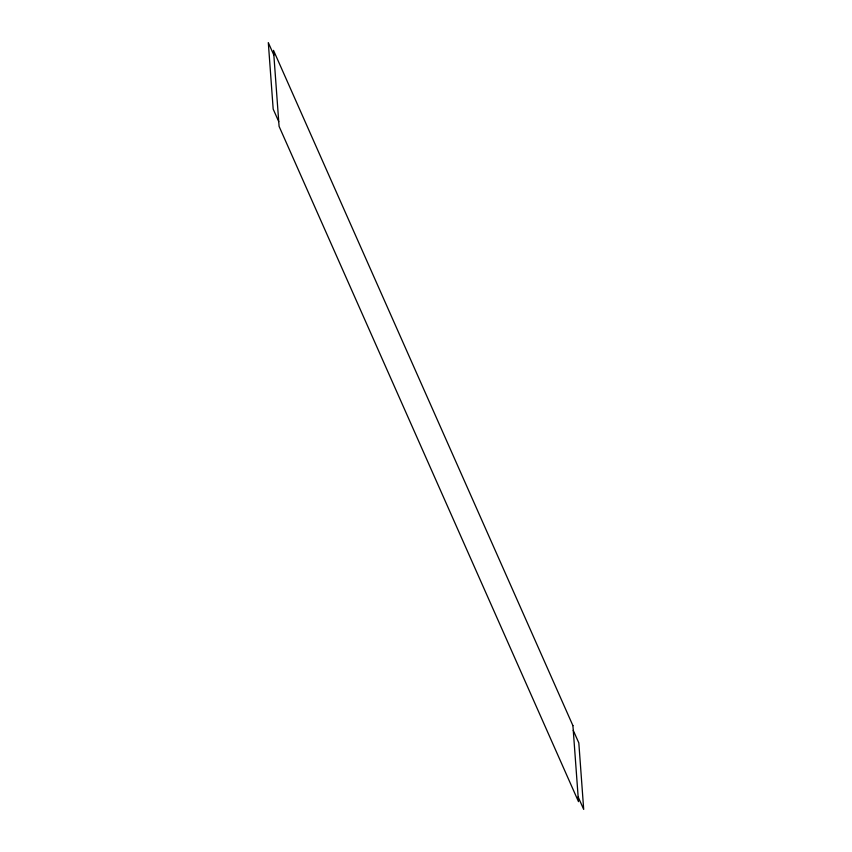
<?xml version="1.0" encoding="UTF-8"?>
<svg xmlns="http://www.w3.org/2000/svg" width="852" height="852" viewBox="0 0 852 852"><rect width="100%" height="100%" fill="white"/><g stroke="black" fill="none" stroke-linecap="round" stroke-linejoin="round"><path stroke-width="1.28" d="M273.854 55.103L268.305 42.6L273.183 109.099L278.732 121.602M573.268 730.398L578.817 742.901L583.695 809.4L578.146 796.897M572.917 725.648L273.503 50.353L279.083 126.352L578.497 801.647L572.917 725.648"/></g></svg>
